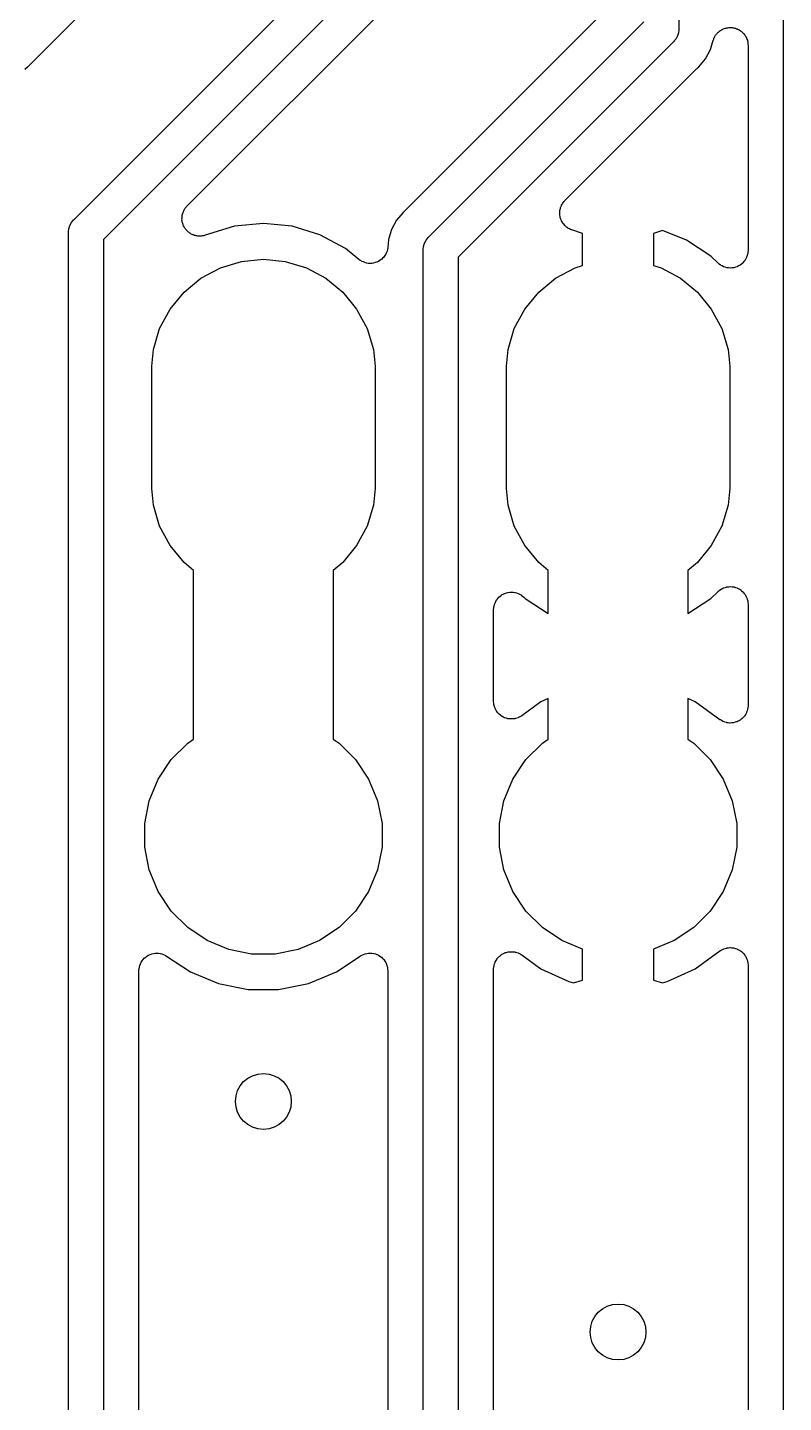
# Model space of a CAD drawing. Extents: x 94.3 to 145.3, y -143.8 to -113.4.
# Drawn here: x 111.98 to 117.39, y -131.06 to -121.22 of the extents above; entities that cross this region are included whole.
import ezdxf

# ---------------------------------------------------------------- set-up
doc = ezdxf.new("R2010")
doc.units = 0
doc.layers.add('BLACK', color=7, linetype='CONTINUOUS')

msp = doc.modelspace()

# ---------------------------------------------------------------- linework, layer by layer
at = {"layer": 'BLACK', "linetype": 'CONTINUOUS'}
for p, q in [((116.64, -120.335), (116.64, -121.223)), ((117.39, -133.131), (117.39, -120.335)), ((112.311, -122.589), (114.39, -120.51)), ((114.599, -120.655), (112.52, -122.734)), ((112.599, -120.877), (111.98, -121.496)), ((113.119, -122.494), (114.765, -120.848)), ((116.099, -121.109), (114.685, -122.523)), ((114.851, -122.716), (116.39, -121.177)), ((116.631, -121.277), (116.619, -121.299)), ((116.638, -121.254), (116.631, -121.277)), ((116.64, -121.235), (116.638, -121.254)), ((116.64, -121.223), (116.641, -121.229)), ((116.641, -121.229), (116.64, -121.235)), ((116.64, -121.235), (116.64, -121.235)), ((116.898, -121.282), (116.901, -121.277)), ((116.901, -121.277), (116.904, -121.272)), ((116.904, -121.272), (116.908, -121.267)), ((116.908, -121.267), (116.912, -121.262)), ((116.912, -121.262), (116.916, -121.258)), ((116.916, -121.258), (116.92, -121.253)), ((116.92, -121.253), (116.925, -121.249)), ((116.925, -121.249), (116.93, -121.245)), ((116.93, -121.245), (116.935, -121.241)), ((116.935, -121.241), (116.939, -121.237)), ((116.939, -121.237), (116.945, -121.234)), ((116.945, -121.234), (116.95, -121.231)), ((116.95, -121.231), (116.956, -121.229)), ((116.956, -121.229), (116.961, -121.226)), ((116.961, -121.226), (116.967, -121.224)), ((116.967, -121.224), (116.973, -121.222)), ((116.973, -121.222), (116.979, -121.221)), ((116.979, -121.221), (116.985, -121.219)), ((116.985, -121.219), (116.991, -121.218)), ((116.991, -121.218), (116.998, -121.217)), ((116.998, -121.217), (117.004, -121.217)), ((117.004, -121.217), (117.01, -121.217)), ((117.01, -121.217), (117.016, -121.217)), ((117.016, -121.217), (117.022, -121.217)), ((117.022, -121.217), (117.028, -121.219)), ((117.028, -121.219), (117.035, -121.219)), ((117.035, -121.219), (117.041, -121.221)), ((117.041, -121.221), (117.047, -121.222)), ((117.047, -121.222), (117.052, -121.225)), ((117.052, -121.225), (117.058, -121.227)), ((117.058, -121.227), (117.064, -121.23)), ((117.064, -121.23), (117.07, -121.232)), ((117.07, -121.232), (117.075, -121.235)), ((117.075, -121.235), (117.08, -121.238)), ((117.08, -121.238), (117.085, -121.242)), ((117.085, -121.242), (117.09, -121.246)), ((117.09, -121.246), (117.094, -121.25)), ((117.094, -121.25), (117.099, -121.254)), ((117.099, -121.254), (117.103, -121.259)), ((117.103, -121.259), (117.108, -121.263)), ((117.108, -121.263), (117.111, -121.269)), ((117.111, -121.269), (117.115, -121.273)), ((117.115, -121.273), (117.118, -121.279)), ((116.599, -121.322), (115.06, -122.861)), ((116.604, -121.318), (116.599, -121.322)), ((116.608, -121.313), (116.604, -121.318)), ((116.619, -121.299), (116.608, -121.313)), ((116.608, -121.313), (116.608, -121.313)), ((116.619, -121.299), (116.619, -121.299)), ((116.832, -121.441), (116.867, -121.375)), ((116.867, -121.375), (116.887, -121.307)), ((116.887, -121.307), (116.888, -121.305)), ((116.888, -121.305), (116.89, -121.299)), ((116.89, -121.299), (116.892, -121.294)), ((116.892, -121.294), (116.895, -121.288)), ((116.895, -121.288), (116.898, -121.282)), ((117.118, -121.279), (117.121, -121.284)), ((117.121, -121.284), (117.124, -121.29)), ((117.124, -121.29), (117.126, -121.295)), ((117.126, -121.295), (117.128, -121.301)), ((117.128, -121.301), (117.131, -121.307)), ((117.131, -121.307), (117.132, -121.313)), ((117.132, -121.313), (117.134, -121.319)), ((117.134, -121.319), (117.134, -121.325)), ((117.134, -121.325), (117.135, -121.331)), ((117.135, -121.331), (117.135, -121.338)), ((117.135, -121.338), (117.136, -121.344)), ((117.136, -121.344), (117.136, -122.812)), ((116.784, -121.498), (116.832, -121.441)), ((111.976, -121.501), (111.957, -121.516)), ((111.98, -121.496), (111.976, -121.501)), ((115.824, -122.456), (116.765, -121.515)), ((116.765, -121.515), (116.767, -121.513)), ((116.767, -121.513), (116.771, -121.51)), ((116.771, -121.51), (116.775, -121.506)), ((116.775, -121.506), (116.784, -121.498)), ((115.819, -122.461), (115.822, -122.459)), ((115.822, -122.459), (115.824, -122.456)), ((113.084, -122.559), (113.086, -122.553)), ((113.086, -122.553), (113.088, -122.546)), ((113.088, -122.546), (113.09, -122.541)), ((113.09, -122.541), (113.092, -122.535)), ((113.092, -122.535), (113.095, -122.529)), ((113.095, -122.529), (113.097, -122.523)), ((113.097, -122.523), (113.101, -122.518)), ((113.101, -122.518), (113.103, -122.513)), ((113.103, -122.513), (113.107, -122.508)), ((113.107, -122.508), (113.111, -122.503)), ((113.111, -122.503), (113.115, -122.499)), ((113.115, -122.499), (113.119, -122.494)), ((114.666, -122.54), (114.618, -122.597)), ((114.675, -122.532), (114.666, -122.54)), ((114.679, -122.528), (114.675, -122.532)), ((114.683, -122.525), (114.679, -122.528)), ((114.685, -122.523), (114.683, -122.525)), ((115.787, -122.545), (115.788, -122.536)), ((115.788, -122.549), (115.787, -122.545)), ((115.787, -122.553), (115.788, -122.549)), ((115.789, -122.561), (115.787, -122.553)), ((115.788, -122.528), (115.789, -122.524)), ((115.788, -122.536), (115.788, -122.528)), ((115.789, -122.524), (115.79, -122.52)), ((115.79, -122.52), (115.792, -122.512)), ((115.792, -122.512), (115.794, -122.504)), ((115.794, -122.504), (115.796, -122.5)), ((115.796, -122.5), (115.797, -122.497)), ((115.797, -122.497), (115.801, -122.489)), ((115.801, -122.489), (115.805, -122.481)), ((115.805, -122.481), (115.807, -122.478)), ((115.807, -122.478), (115.809, -122.475)), ((115.809, -122.475), (115.814, -122.468)), ((115.814, -122.468), (115.819, -122.461)), ((112.27, -122.676), (112.272, -122.657)), ((112.272, -122.657), (112.279, -122.634)), ((112.279, -122.634), (112.291, -122.612)), ((112.291, -122.612), (112.306, -122.593)), ((112.306, -122.593), (112.311, -122.589)), ((113.082, -122.583), (113.083, -122.577)), ((113.083, -122.589), (113.082, -122.583)), ((113.082, -122.595), (113.083, -122.589)), ((113.084, -122.602), (113.082, -122.595)), ((113.083, -122.571), (113.084, -122.565)), ((113.083, -122.577), (113.083, -122.571)), ((113.084, -122.565), (113.084, -122.559)), ((113.084, -122.608), (113.084, -122.602)), ((113.086, -122.614), (113.084, -122.608)), ((113.087, -122.62), (113.086, -122.614)), ((113.09, -122.626), (113.087, -122.62)), ((113.091, -122.632), (113.09, -122.626)), ((113.094, -122.637), (113.091, -122.632)), ((113.097, -122.643), (113.094, -122.637)), ((113.1, -122.648), (113.097, -122.643)), ((113.103, -122.654), (113.1, -122.648)), ((113.107, -122.658), (113.103, -122.654)), ((113.458, -122.64), (113.249, -122.704)), ((113.665, -122.62), (113.458, -122.64)), ((113.872, -122.64), (113.665, -122.62)), ((114.07, -122.701), (113.872, -122.64)), ((114.618, -122.597), (114.583, -122.663)), ((115.79, -122.57), (115.789, -122.561)), ((115.791, -122.573), (115.79, -122.57)), ((115.791, -122.577), (115.791, -122.573)), ((115.794, -122.585), (115.791, -122.577)), ((115.797, -122.593), (115.794, -122.585)), ((115.798, -122.597), (115.797, -122.593)), ((115.8, -122.601), (115.798, -122.597)), ((115.804, -122.608), (115.8, -122.601)), ((115.808, -122.615), (115.804, -122.608)), ((115.811, -122.618), (115.808, -122.615)), ((115.813, -122.622), (115.811, -122.618)), ((115.818, -122.628), (115.813, -122.622)), ((115.824, -122.635), (115.818, -122.628)), ((115.827, -122.637), (115.824, -122.635)), ((115.829, -122.64), (115.827, -122.637)), ((115.836, -122.645), (115.829, -122.64)), ((115.843, -122.65), (115.836, -122.645)), ((115.846, -122.652), (115.843, -122.65)), ((115.849, -122.655), (115.846, -122.652)), ((115.857, -122.658), (115.849, -122.655)), ((112.269, -122.682), (112.27, -122.676)), ((112.27, -122.688), (112.269, -122.682)), ((112.27, -122.676), (112.27, -122.676)), ((112.27, -133.171), (112.27, -122.688)), ((112.52, -122.734), (112.52, -133.217)), ((113.11, -122.663), (113.107, -122.658)), ((113.115, -122.668), (113.11, -122.663)), ((113.119, -122.673), (113.115, -122.668)), ((113.123, -122.677), (113.119, -122.673)), ((113.128, -122.681), (113.123, -122.677)), ((113.133, -122.685), (113.128, -122.681)), ((113.138, -122.689), (113.133, -122.685)), ((113.143, -122.692), (113.138, -122.689)), ((113.148, -122.695), (113.143, -122.692)), ((113.154, -122.698), (113.148, -122.695)), ((113.159, -122.701), (113.154, -122.698)), ((113.165, -122.702), (113.159, -122.701)), ((113.171, -122.705), (113.165, -122.702)), ((113.177, -122.706), (113.171, -122.705)), ((113.183, -122.708), (113.177, -122.706)), ((113.189, -122.709), (113.183, -122.708)), ((113.195, -122.71), (113.189, -122.709)), ((113.201, -122.71), (113.195, -122.71)), ((113.208, -122.711), (113.201, -122.71)), ((113.214, -122.71), (113.208, -122.711)), ((113.22, -122.71), (113.214, -122.71)), ((113.226, -122.709), (113.22, -122.71)), ((113.232, -122.708), (113.226, -122.709)), ((113.238, -122.707), (113.232, -122.708)), ((113.244, -122.706), (113.238, -122.707)), ((113.249, -122.704), (113.244, -122.706)), ((114.253, -122.798), (114.07, -122.701)), ((114.561, -122.735), (114.556, -122.791)), ((114.583, -122.663), (114.561, -122.735)), ((114.819, -122.761), (114.831, -122.739)), ((114.831, -122.739), (114.846, -122.72)), ((114.846, -122.72), (114.851, -122.716)), ((115.865, -122.662), (115.857, -122.658)), ((115.868, -122.663), (115.865, -122.662)), ((115.872, -122.665), (115.868, -122.663)), ((115.874, -122.666), (115.872, -122.665)), ((115.951, -122.692), (115.874, -122.666)), ((115.951, -122.92), (115.951, -122.692)), ((116.524, -122.67), (116.459, -122.692)), ((116.459, -122.692), (116.459, -122.92)), ((116.696, -122.74), (116.524, -122.67)), ((116.87, -122.853), (116.696, -122.74)), ((114.349, -122.877), (114.253, -122.798)), ((114.534, -122.85), (114.527, -122.86)), ((114.541, -122.84), (114.534, -122.85)), ((114.546, -122.828), (114.541, -122.839)), ((114.541, -122.839), (114.541, -122.84)), ((114.541, -122.84), (114.541, -122.84)), ((114.551, -122.817), (114.546, -122.828)), ((114.553, -122.805), (114.551, -122.817)), ((114.551, -122.817), (114.551, -122.817)), ((114.551, -122.817), (114.551, -122.817)), ((114.556, -122.793), (114.553, -122.805)), ((114.556, -122.791), (114.556, -122.792)), ((114.556, -122.792), (114.556, -122.792)), ((114.556, -122.792), (114.556, -122.792)), ((114.556, -122.792), (114.556, -122.793)), ((114.809, -122.809), (114.81, -122.803)), ((114.81, -122.815), (114.809, -122.809)), ((114.81, -122.803), (114.812, -122.784)), ((114.81, -122.803), (114.81, -122.803)), ((114.81, -133.172), (114.81, -122.815)), ((114.812, -122.784), (114.819, -122.761)), ((116.92, -122.902), (116.87, -122.853)), ((117.13, -122.849), (117.126, -122.86)), ((117.133, -122.838), (117.13, -122.849)), ((117.134, -122.837), (117.133, -122.837)), ((117.133, -122.837), (117.133, -122.838)), ((117.135, -122.825), (117.134, -122.837)), ((117.136, -122.814), (117.135, -122.825)), ((117.136, -122.812), (117.136, -122.814)), ((113.218, -123.011), (113.357, -122.936)), ((113.357, -122.936), (113.508, -122.891)), ((113.508, -122.891), (113.665, -122.875)), ((113.665, -122.875), (113.822, -122.891)), ((113.822, -122.891), (113.973, -122.936)), ((113.973, -122.936), (114.112, -123.011)), ((114.359, -122.884), (114.349, -122.877)), ((114.369, -122.89), (114.359, -122.884)), ((114.37, -122.891), (114.369, -122.89)), ((114.369, -122.89), (114.369, -122.89)), ((114.381, -122.895), (114.37, -122.891)), ((114.392, -122.9), (114.381, -122.895)), ((114.404, -122.903), (114.392, -122.9)), ((114.392, -122.9), (114.392, -122.9)), ((114.392, -122.9), (114.392, -122.9)), ((114.416, -122.905), (114.404, -122.903)), ((114.417, -122.905), (114.416, -122.905)), ((114.416, -122.905), (114.416, -122.905)), ((114.429, -122.905), (114.417, -122.905)), ((114.441, -122.905), (114.429, -122.905)), ((114.442, -122.905), (114.441, -122.905)), ((114.441, -122.905), (114.441, -122.905)), ((114.454, -122.903), (114.442, -122.905)), ((114.465, -122.9), (114.454, -122.903)), ((114.466, -122.9), (114.465, -122.9)), ((114.477, -122.896), (114.466, -122.9)), ((114.466, -122.9), (114.466, -122.9)), ((114.488, -122.891), (114.477, -122.896)), ((114.489, -122.891), (114.488, -122.891)), ((114.499, -122.884), (114.489, -122.891)), ((114.489, -122.891), (114.489, -122.891)), ((114.509, -122.878), (114.499, -122.884)), ((114.51, -122.877), (114.509, -122.877)), ((114.509, -122.877), (114.509, -122.878)), ((114.518, -122.869), (114.51, -122.877)), ((114.527, -122.86), (114.518, -122.869)), ((114.527, -122.86), (114.527, -122.86)), ((114.527, -122.86), (114.527, -122.86)), ((115.06, -122.861), (115.06, -133.218)), ((115.758, -123.011), (115.897, -122.936)), ((115.897, -122.936), (115.951, -122.92)), ((116.459, -122.92), (116.513, -122.936)), ((116.513, -122.936), (116.652, -123.011)), ((116.929, -122.91), (116.92, -122.902)), ((116.938, -122.917), (116.929, -122.91)), ((116.939, -122.917), (116.938, -122.917)), ((116.939, -122.918), (116.939, -122.917)), ((116.95, -122.923), (116.939, -122.918)), ((116.96, -122.929), (116.95, -122.923)), ((116.961, -122.929), (116.96, -122.929)), ((116.972, -122.933), (116.961, -122.929)), ((116.961, -122.929), (116.961, -122.929)), ((116.983, -122.936), (116.972, -122.933)), ((116.984, -122.936), (116.983, -122.936)), ((116.985, -122.936), (116.984, -122.936)), ((116.997, -122.938), (116.985, -122.936)), ((117.008, -122.939), (116.997, -122.938)), ((117.009, -122.939), (117.008, -122.939)), ((117.01, -122.939), (117.009, -122.939)), ((117.021, -122.938), (117.01, -122.939)), ((117.033, -122.937), (117.021, -122.938)), ((117.034, -122.936), (117.033, -122.937)), ((117.045, -122.933), (117.034, -122.936)), ((117.034, -122.936), (117.034, -122.936)), ((117.057, -122.93), (117.045, -122.933)), ((117.058, -122.929), (117.057, -122.929)), ((117.057, -122.929), (117.057, -122.93)), ((117.068, -122.923), (117.058, -122.929)), ((117.079, -122.918), (117.068, -122.923)), ((117.08, -122.917), (117.079, -122.918)), ((117.079, -122.918), (117.079, -122.918)), ((117.089, -122.91), (117.08, -122.917)), ((117.098, -122.903), (117.089, -122.91)), ((117.099, -122.901), (117.098, -122.902)), ((117.098, -122.902), (117.098, -122.903)), ((117.106, -122.892), (117.099, -122.901)), ((117.114, -122.884), (117.106, -122.892)), ((117.115, -122.882), (117.114, -122.883)), ((117.114, -122.883), (117.114, -122.884)), ((117.12, -122.872), (117.115, -122.882)), ((117.126, -122.862), (117.12, -122.872)), ((117.126, -122.86), (117.126, -122.861)), ((117.126, -122.861), (117.126, -122.862)), ((113.097, -123.111), (113.218, -123.011)), ((114.112, -123.011), (114.233, -123.111)), ((115.637, -123.111), (115.758, -123.011)), ((116.652, -123.011), (116.773, -123.111)), ((112.997, -123.232), (113.097, -123.111)), ((114.233, -123.111), (114.333, -123.232)), ((115.537, -123.232), (115.637, -123.111)), ((116.773, -123.111), (116.873, -123.232)), ((112.922, -123.371), (112.997, -123.232)), ((114.333, -123.232), (114.408, -123.371)), ((115.462, -123.371), (115.537, -123.232)), ((116.873, -123.232), (116.948, -123.371)), ((112.877, -123.522), (112.922, -123.371)), ((114.408, -123.371), (114.453, -123.522)), ((115.417, -123.522), (115.462, -123.371)), ((116.948, -123.371), (116.993, -123.522)), ((112.865, -123.64), (112.877, -123.522)), ((114.453, -123.522), (114.465, -123.64)), ((115.405, -123.64), (115.417, -123.522)), ((116.993, -123.522), (117.005, -123.64)), ((112.865, -124.518), (112.865, -123.64)), ((114.465, -123.64), (114.465, -124.518)), ((115.405, -124.518), (115.405, -123.64)), ((117.005, -123.64), (117.005, -124.518)), ((112.877, -124.636), (112.865, -124.518)), ((114.465, -124.518), (114.453, -124.636)), ((115.417, -124.636), (115.405, -124.518)), ((117.005, -124.518), (116.993, -124.636)), ((112.922, -124.787), (112.877, -124.636)), ((114.453, -124.636), (114.408, -124.787)), ((115.462, -124.787), (115.417, -124.636)), ((116.993, -124.636), (116.948, -124.787)), ((112.997, -124.926), (112.922, -124.787)), ((114.408, -124.787), (114.333, -124.926)), ((115.537, -124.926), (115.462, -124.787)), ((116.948, -124.787), (116.873, -124.926)), ((113.097, -125.047), (112.997, -124.926)), ((114.333, -124.926), (114.233, -125.047)), ((115.637, -125.047), (115.537, -124.926)), ((116.873, -124.926), (116.773, -125.047)), ((113.165, -125.104), (113.097, -125.047)), ((113.165, -126.312), (113.165, -125.104)), ((114.233, -125.047), (114.165, -125.104)), ((114.165, -125.104), (114.165, -126.312)), ((115.705, -125.104), (115.637, -125.047)), ((115.705, -125.413), (115.705, -125.104)), ((116.773, -125.047), (116.705, -125.104)), ((116.705, -125.104), (116.705, -125.413)), ((115.33, -125.325), (115.335, -125.315)), ((115.335, -125.315), (115.336, -125.314)), ((115.336, -125.314), (115.344, -125.305)), ((115.336, -125.314), (115.336, -125.314)), ((115.344, -125.305), (115.351, -125.296)), ((115.351, -125.296), (115.352, -125.295)), ((115.352, -125.295), (115.361, -125.288)), ((115.352, -125.295), (115.352, -125.295)), ((115.361, -125.288), (115.37, -125.28)), ((115.37, -125.28), (115.371, -125.28)), ((115.371, -125.279), (115.382, -125.274)), ((115.371, -125.28), (115.371, -125.279)), ((115.382, -125.274), (115.392, -125.268)), ((115.392, -125.268), (115.393, -125.268)), ((115.393, -125.268), (115.405, -125.265)), ((115.393, -125.268), (115.393, -125.268)), ((115.405, -125.265), (115.416, -125.261)), ((115.416, -125.261), (115.416, -125.261)), ((115.416, -125.261), (115.417, -125.261)), ((115.417, -125.261), (115.429, -125.26)), ((115.429, -125.26), (115.44, -125.259)), ((115.44, -125.259), (115.441, -125.259)), ((115.441, -125.259), (115.442, -125.259)), ((115.442, -125.259), (115.453, -125.26)), ((115.453, -125.26), (115.465, -125.261)), ((115.465, -125.261), (115.466, -125.261)), ((115.466, -125.261), (115.467, -125.261)), ((115.467, -125.261), (115.478, -125.265)), ((115.478, -125.265), (115.489, -125.268)), ((115.489, -125.268), (115.489, -125.268)), ((115.489, -125.268), (115.49, -125.268)), ((115.49, -125.268), (115.5, -125.274)), ((115.5, -125.274), (115.511, -125.279)), ((115.511, -125.279), (115.511, -125.28)), ((115.511, -125.28), (115.512, -125.28)), ((115.512, -125.28), (115.521, -125.288)), ((115.521, -125.288), (115.53, -125.295)), ((115.53, -125.295), (115.54, -125.305)), ((115.54, -125.305), (115.705, -125.413)), ((116.705, -125.413), (116.87, -125.305)), ((116.87, -125.305), (116.92, -125.256)), ((116.92, -125.255), (116.921, -125.254)), ((116.92, -125.256), (116.92, -125.255)), ((116.92, -125.255), (116.92, -125.255)), ((116.92, -125.255), (116.92, -125.255)), ((116.921, -125.254), (116.93, -125.247)), ((116.93, -125.247), (116.939, -125.24)), ((116.939, -125.24), (116.94, -125.24)), ((116.94, -125.24), (116.941, -125.239)), ((116.941, -125.239), (116.951, -125.234)), ((116.951, -125.234), (116.961, -125.228)), ((116.961, -125.228), (116.962, -125.228)), ((116.962, -125.228), (116.963, -125.228)), ((116.963, -125.228), (116.974, -125.225)), ((116.974, -125.225), (116.985, -125.221)), ((116.985, -125.221), (116.986, -125.221)), ((116.986, -125.221), (116.987, -125.221)), ((116.987, -125.221), (116.998, -125.22)), ((116.998, -125.22), (117.01, -125.219)), ((117.01, -125.219), (117.011, -125.219)), ((117.011, -125.219), (117.011, -125.219)), ((117.011, -125.219), (117.023, -125.221)), ((117.023, -125.221), (117.035, -125.222)), ((117.035, -125.222), (117.035, -125.222)), ((117.035, -125.222), (117.036, -125.222)), ((117.036, -125.222), (117.047, -125.226)), ((117.047, -125.226), (117.058, -125.229)), ((117.058, -125.229), (117.059, -125.23)), ((117.059, -125.23), (117.06, -125.23)), ((117.06, -125.23), (117.07, -125.235)), ((117.07, -125.235), (117.08, -125.241)), ((117.08, -125.241), (117.081, -125.241)), ((117.081, -125.241), (117.081, -125.242)), ((117.081, -125.242), (117.09, -125.249)), ((117.09, -125.249), (117.099, -125.257)), ((117.099, -125.257), (117.1, -125.257)), ((117.1, -125.257), (117.1, -125.258)), ((117.1, -125.258), (117.107, -125.267)), ((117.107, -125.267), (117.115, -125.276)), ((117.115, -125.276), (117.115, -125.277)), ((117.115, -125.277), (117.116, -125.277)), ((117.116, -125.277), (117.121, -125.288)), ((117.121, -125.288), (117.126, -125.298)), ((117.126, -125.298), (117.127, -125.299)), ((117.127, -125.299), (117.127, -125.299)), ((117.127, -125.299), (117.13, -125.31)), ((117.13, -125.31), (117.134, -125.322)), ((115.314, -125.384), (115.315, -125.372)), ((115.314, -125.385), (115.314, -125.384)), ((115.314, -125.386), (115.314, -125.385)), ((115.314, -125.385), (115.314, -125.385)), ((115.314, -125.385), (115.314, -125.385)), ((115.314, -126.04), (115.314, -125.386)), ((115.315, -125.372), (115.316, -125.361)), ((115.316, -125.361), (115.317, -125.36)), ((115.317, -125.359), (115.32, -125.348)), ((115.317, -125.36), (115.317, -125.359)), ((115.32, -125.348), (115.324, -125.337)), ((115.324, -125.335), (115.33, -125.325)), ((115.324, -125.336), (115.324, -125.335)), ((115.324, -125.337), (115.324, -125.336)), ((117.134, -125.322), (117.134, -125.322)), ((117.134, -125.322), (117.134, -125.323)), ((117.134, -125.323), (117.135, -125.335)), ((117.135, -125.335), (117.136, -125.346)), ((117.136, -125.346), (117.136, -126.069)), ((115.314, -126.042), (115.314, -126.04)), ((115.314, -126.044), (115.314, -126.042)), ((115.315, -126.055), (115.314, -126.044)), ((115.316, -126.065), (115.315, -126.055)), ((115.317, -126.067), (115.316, -126.065)), ((115.317, -126.069), (115.317, -126.067)), ((115.321, -126.079), (115.317, -126.069)), ((115.324, -126.089), (115.321, -126.079)), ((115.324, -126.09), (115.324, -126.089)), ((115.325, -126.092), (115.324, -126.09)), ((115.33, -126.101), (115.325, -126.092)), ((115.335, -126.111), (115.33, -126.101)), ((115.652, -126.045), (115.515, -126.144)), ((115.705, -126.021), (115.652, -126.045)), ((115.705, -126.312), (115.705, -126.021)), ((116.758, -126.045), (116.705, -126.021)), ((116.705, -126.021), (116.705, -126.312)), ((116.935, -126.172), (116.758, -126.045)), ((117.132, -126.099), (117.129, -126.109)), ((117.133, -126.097), (117.132, -126.099)), ((117.134, -126.085), (117.133, -126.096)), ((117.133, -126.096), (117.133, -126.097)), ((117.136, -126.075), (117.134, -126.085)), ((117.136, -126.069), (117.136, -126.071)), ((117.136, -126.071), (117.136, -126.073)), ((117.136, -126.073), (117.136, -126.075)), ((115.336, -126.112), (115.335, -126.111)), ((115.337, -126.114), (115.336, -126.112)), ((115.344, -126.122), (115.337, -126.114)), ((115.351, -126.13), (115.344, -126.122)), ((115.352, -126.131), (115.351, -126.13)), ((115.354, -126.133), (115.352, -126.131)), ((115.362, -126.139), (115.354, -126.133)), ((115.37, -126.146), (115.362, -126.139)), ((115.372, -126.147), (115.37, -126.146)), ((115.373, -126.148), (115.372, -126.147)), ((115.383, -126.153), (115.373, -126.148)), ((115.392, -126.158), (115.383, -126.153)), ((115.394, -126.158), (115.392, -126.158)), ((115.395, -126.159), (115.394, -126.158)), ((115.405, -126.162), (115.395, -126.159)), ((115.415, -126.165), (115.405, -126.162)), ((115.417, -126.165), (115.415, -126.165)), ((115.419, -126.166), (115.417, -126.165)), ((115.43, -126.166), (115.419, -126.166)), ((115.44, -126.167), (115.43, -126.166)), ((115.442, -126.167), (115.44, -126.167)), ((115.444, -126.167), (115.442, -126.167)), ((115.454, -126.166), (115.444, -126.167)), ((115.465, -126.165), (115.454, -126.166)), ((115.467, -126.165), (115.465, -126.165)), ((115.468, -126.164), (115.467, -126.165)), ((115.479, -126.161), (115.468, -126.164)), ((115.489, -126.158), (115.479, -126.161)), ((115.49, -126.157), (115.489, -126.158)), ((115.492, -126.157), (115.49, -126.157)), ((115.501, -126.152), (115.492, -126.157)), ((115.511, -126.147), (115.501, -126.152)), ((115.512, -126.146), (115.511, -126.147)), ((115.514, -126.145), (115.512, -126.146)), ((115.515, -126.144), (115.514, -126.145)), ((116.937, -126.173), (116.935, -126.172)), ((116.938, -126.174), (116.937, -126.173)), ((116.947, -126.179), (116.938, -126.174)), ((116.956, -126.185), (116.947, -126.179)), ((116.958, -126.185), (116.956, -126.185)), ((116.96, -126.186), (116.958, -126.185)), ((116.97, -126.189), (116.96, -126.186)), ((116.98, -126.193), (116.97, -126.189)), ((116.982, -126.193), (116.98, -126.193)), ((116.983, -126.194), (116.982, -126.193)), ((116.994, -126.195), (116.983, -126.194)), ((117.004, -126.196), (116.994, -126.195)), ((117.006, -126.196), (117.004, -126.196)), ((117.008, -126.196), (117.006, -126.196)), ((117.019, -126.195), (117.008, -126.196)), ((117.029, -126.195), (117.019, -126.195)), ((117.031, -126.194), (117.029, -126.195)), ((117.033, -126.194), (117.031, -126.194)), ((117.043, -126.191), (117.033, -126.194)), ((117.053, -126.188), (117.043, -126.191)), ((117.055, -126.187), (117.053, -126.188)), ((117.057, -126.187), (117.055, -126.187)), ((117.066, -126.182), (117.057, -126.187)), ((117.075, -126.177), (117.066, -126.182)), ((117.077, -126.176), (117.075, -126.177)), ((117.079, -126.175), (117.077, -126.176)), ((117.087, -126.169), (117.079, -126.175)), ((117.095, -126.163), (117.087, -126.169)), ((117.096, -126.161), (117.095, -126.163)), ((117.098, -126.16), (117.096, -126.161)), ((117.105, -126.152), (117.098, -126.16)), ((117.112, -126.144), (117.105, -126.152)), ((117.113, -126.142), (117.112, -126.144)), ((117.114, -126.141), (117.113, -126.142)), ((117.119, -126.132), (117.114, -126.141)), ((117.124, -126.123), (117.119, -126.132)), ((117.125, -126.121), (117.124, -126.123)), ((117.126, -126.119), (117.125, -126.121)), ((117.129, -126.109), (117.126, -126.119)), ((113.005, -126.458), (113.123, -126.34)), ((113.123, -126.34), (113.165, -126.312)), ((114.165, -126.312), (114.207, -126.34)), ((114.207, -126.34), (114.325, -126.458)), ((115.545, -126.458), (115.663, -126.34)), ((115.663, -126.34), (115.705, -126.312)), ((116.705, -126.312), (116.747, -126.34)), ((116.747, -126.34), (116.865, -126.458)), ((112.912, -126.597), (113.005, -126.458)), ((114.325, -126.458), (114.418, -126.597)), ((115.452, -126.597), (115.545, -126.458)), ((116.865, -126.458), (116.958, -126.597)), ((112.848, -126.752), (112.912, -126.597)), ((114.418, -126.597), (114.482, -126.752)), ((115.388, -126.752), (115.452, -126.597)), ((116.958, -126.597), (117.022, -126.752)), ((112.815, -126.916), (112.848, -126.752)), ((114.482, -126.752), (114.515, -126.916)), ((115.355, -126.916), (115.388, -126.752)), ((117.022, -126.752), (117.055, -126.916)), ((112.815, -127.084), (112.815, -126.916)), ((114.515, -126.916), (114.515, -127.084)), ((115.355, -127.084), (115.355, -126.916)), ((117.055, -126.916), (117.055, -127.084)), ((112.848, -127.248), (112.815, -127.084)), ((114.515, -127.084), (114.482, -127.248)), ((115.388, -127.248), (115.355, -127.084)), ((117.055, -127.084), (117.022, -127.248)), ((112.912, -127.403), (112.848, -127.248)), ((114.482, -127.248), (114.418, -127.403)), ((115.452, -127.403), (115.388, -127.248)), ((117.022, -127.248), (116.958, -127.403)), ((113.005, -127.542), (112.912, -127.403)), ((114.418, -127.403), (114.325, -127.542)), ((115.545, -127.542), (115.452, -127.403)), ((116.958, -127.403), (116.865, -127.542)), ((113.123, -127.66), (113.005, -127.542)), ((114.325, -127.542), (114.207, -127.66)), ((115.663, -127.66), (115.545, -127.542)), ((116.865, -127.542), (116.747, -127.66)), ((113.262, -127.753), (113.123, -127.66)), ((114.207, -127.66), (114.068, -127.753)), ((115.802, -127.753), (115.663, -127.66)), ((116.747, -127.66), (116.608, -127.753)), ((113.417, -127.817), (113.262, -127.753)), ((114.068, -127.753), (113.913, -127.817)), ((115.951, -127.815), (115.802, -127.753)), ((116.608, -127.753), (116.459, -127.815)), ((112.812, -127.879), (112.822, -127.872)), ((112.822, -127.872), (112.831, -127.864)), ((112.831, -127.864), (112.842, -127.858)), ((112.831, -127.864), (112.831, -127.864)), ((112.831, -127.864), (112.831, -127.864)), ((112.842, -127.858), (112.853, -127.852)), ((112.853, -127.852), (112.865, -127.849)), ((112.853, -127.852), (112.853, -127.852)), ((112.853, -127.852), (112.853, -127.852)), ((112.865, -127.849), (112.877, -127.845)), ((112.877, -127.845), (112.889, -127.844)), ((112.877, -127.845), (112.877, -127.845)), ((112.877, -127.845), (112.877, -127.845)), ((112.889, -127.844), (112.901, -127.843)), ((112.901, -127.843), (112.902, -127.843)), ((112.902, -127.843), (112.902, -127.843)), ((112.902, -127.843), (112.914, -127.844)), ((112.914, -127.844), (112.926, -127.846)), ((112.926, -127.846), (112.926, -127.846)), ((112.926, -127.846), (112.927, -127.846)), ((112.927, -127.846), (112.938, -127.849)), ((112.938, -127.849), (112.95, -127.853)), ((112.95, -127.853), (112.95, -127.853)), ((112.95, -127.853), (112.95, -127.853)), ((112.95, -127.853), (112.961, -127.859)), ((112.961, -127.859), (112.972, -127.864)), ((112.972, -127.864), (113.142, -127.978)), ((113.581, -127.85), (113.417, -127.817)), ((113.749, -127.85), (113.581, -127.85)), ((113.913, -127.817), (113.749, -127.85)), ((114.188, -127.978), (114.358, -127.864)), ((114.358, -127.864), (114.359, -127.864)), ((114.359, -127.864), (114.36, -127.863)), ((114.359, -127.864), (114.359, -127.864)), ((114.359, -127.864), (114.359, -127.864)), ((114.36, -127.863), (114.371, -127.858)), ((114.371, -127.858), (114.381, -127.852)), ((114.381, -127.852), (114.382, -127.852)), ((114.382, -127.852), (114.394, -127.849)), ((114.382, -127.852), (114.382, -127.852)), ((114.394, -127.849), (114.405, -127.845)), ((114.405, -127.845), (114.405, -127.845)), ((114.405, -127.845), (114.406, -127.845)), ((114.406, -127.845), (114.418, -127.844)), ((114.418, -127.844), (114.43, -127.843)), ((114.43, -127.843), (114.43, -127.843)), ((114.43, -127.843), (114.43, -127.843)), ((114.43, -127.843), (114.442, -127.844)), ((114.442, -127.844), (114.455, -127.846)), ((114.455, -127.846), (114.455, -127.846)), ((114.455, -127.846), (114.455, -127.846)), ((114.455, -127.846), (114.467, -127.849)), ((114.467, -127.849), (114.478, -127.853)), ((114.478, -127.853), (114.478, -127.853)), ((114.478, -127.853), (114.479, -127.853)), ((114.479, -127.853), (114.489, -127.859)), ((114.489, -127.859), (114.5, -127.865)), ((114.5, -127.865), (114.5, -127.865)), ((114.5, -127.865), (114.5, -127.865)), ((114.5, -127.865), (114.51, -127.873)), ((114.51, -127.873), (114.519, -127.881)), ((115.345, -127.877), (115.352, -127.869)), ((115.352, -127.869), (115.354, -127.868)), ((115.354, -127.868), (115.355, -127.866)), ((115.355, -127.866), (115.363, -127.86)), ((115.363, -127.86), (115.371, -127.853)), ((115.371, -127.853), (115.373, -127.852)), ((115.373, -127.852), (115.375, -127.851)), ((115.375, -127.851), (115.384, -127.847)), ((115.384, -127.847), (115.393, -127.842)), ((115.393, -127.842), (115.395, -127.841)), ((115.395, -127.841), (115.397, -127.84)), ((115.397, -127.84), (115.407, -127.838)), ((115.407, -127.838), (115.417, -127.835)), ((115.417, -127.835), (115.419, -127.835)), ((115.419, -127.835), (115.421, -127.834)), ((115.421, -127.834), (115.431, -127.834)), ((115.431, -127.834), (115.442, -127.833)), ((115.442, -127.833), (115.444, -127.833)), ((115.444, -127.833), (115.446, -127.833)), ((115.446, -127.833), (115.456, -127.834)), ((115.456, -127.834), (115.467, -127.835)), ((115.467, -127.835), (115.468, -127.836)), ((115.468, -127.836), (115.47, -127.836)), ((115.47, -127.836), (115.48, -127.839)), ((115.48, -127.839), (115.49, -127.842)), ((115.49, -127.842), (115.492, -127.843)), ((115.492, -127.843), (115.494, -127.844)), ((115.494, -127.844), (115.503, -127.849)), ((115.503, -127.849), (115.512, -127.854)), ((115.512, -127.854), (115.513, -127.855)), ((115.513, -127.855), (115.515, -127.856)), ((115.515, -127.856), (115.652, -127.955)), ((115.951, -128.036), (115.951, -127.815)), ((116.459, -127.815), (116.459, -128.036)), ((116.758, -127.955), (116.935, -127.828)), ((116.935, -127.828), (116.936, -127.827)), ((116.936, -127.827), (116.938, -127.826)), ((116.938, -127.826), (116.939, -127.825)), ((116.939, -127.825), (116.949, -127.82)), ((116.949, -127.82), (116.958, -127.815)), ((116.958, -127.815), (116.96, -127.814)), ((116.96, -127.814), (116.961, -127.813)), ((116.961, -127.813), (116.971, -127.81)), ((116.971, -127.81), (116.982, -127.807)), ((116.982, -127.807), (116.983, -127.807)), ((116.983, -127.807), (116.985, -127.806)), ((116.985, -127.806), (116.996, -127.805)), ((116.996, -127.805), (117.006, -127.804)), ((117.006, -127.804), (117.008, -127.804)), ((117.008, -127.804), (117.01, -127.804)), ((117.01, -127.804), (117.02, -127.805)), ((117.02, -127.805), (117.031, -127.806)), ((117.031, -127.806), (117.033, -127.806)), ((117.033, -127.806), (117.035, -127.806)), ((117.035, -127.806), (117.045, -127.81)), ((117.045, -127.81), (117.055, -127.812)), ((117.055, -127.812), (117.056, -127.813)), ((117.056, -127.813), (117.058, -127.814)), ((117.058, -127.814), (117.067, -127.819)), ((117.067, -127.819), (117.077, -127.823)), ((117.077, -127.823), (117.078, -127.825)), ((117.078, -127.825), (117.08, -127.826)), ((117.08, -127.826), (117.088, -127.832)), ((117.088, -127.832), (117.096, -127.839)), ((117.096, -127.839), (117.098, -127.84)), ((117.098, -127.84), (117.099, -127.841)), ((117.099, -127.841), (117.106, -127.849)), ((117.106, -127.849), (117.113, -127.857)), ((117.113, -127.857), (117.114, -127.859)), ((117.114, -127.859), (117.115, -127.861)), ((117.115, -127.861), (117.12, -127.87)), ((117.12, -127.87), (117.125, -127.879)), ((112.774, -127.968), (112.775, -127.956)), ((112.774, -127.969), (112.774, -127.968)), ((112.774, -127.97), (112.774, -127.969)), ((112.774, -127.969), (112.774, -127.969)), ((112.774, -127.969), (112.774, -127.969)), ((112.774, -133.198), (112.774, -127.97)), ((112.775, -127.956), (112.777, -127.944)), ((112.777, -127.944), (112.78, -127.932)), ((112.777, -127.944), (112.777, -127.944)), ((112.777, -127.944), (112.777, -127.944)), ((112.78, -127.932), (112.784, -127.921)), ((112.784, -127.92), (112.79, -127.909)), ((112.784, -127.921), (112.784, -127.92)), ((112.784, -127.92), (112.784, -127.92)), ((112.79, -127.909), (112.796, -127.899)), ((112.796, -127.898), (112.804, -127.889)), ((112.796, -127.899), (112.796, -127.898)), ((112.796, -127.899), (112.796, -127.899)), ((112.804, -127.889), (112.812, -127.88)), ((112.812, -127.88), (112.812, -127.879)), ((112.812, -127.879), (112.812, -127.879)), ((114.519, -127.881), (114.519, -127.881)), ((114.519, -127.881), (114.52, -127.881)), ((114.52, -127.881), (114.527, -127.89)), ((114.527, -127.89), (114.535, -127.9)), ((114.535, -127.9), (114.535, -127.9)), ((114.535, -127.9), (114.535, -127.9)), ((114.535, -127.9), (114.541, -127.911)), ((114.541, -127.911), (114.546, -127.922)), ((114.546, -127.922), (114.546, -127.922)), ((114.546, -127.922), (114.547, -127.922)), ((114.547, -127.922), (114.55, -127.934)), ((114.55, -127.934), (114.554, -127.945)), ((114.554, -127.945), (114.554, -127.946)), ((114.554, -127.946), (114.554, -127.946)), ((114.554, -127.946), (114.555, -127.958)), ((114.555, -127.958), (114.556, -127.97)), ((114.556, -127.97), (114.556, -133.014)), ((115.314, -127.954), (115.316, -127.944)), ((115.314, -127.956), (115.314, -127.954)), ((115.314, -127.958), (115.314, -127.956)), ((115.314, -127.96), (115.314, -127.958)), ((115.314, -133.199), (115.314, -127.96)), ((115.316, -127.944), (115.317, -127.933)), ((115.317, -127.931), (115.318, -127.929)), ((115.317, -127.933), (115.317, -127.931)), ((115.318, -127.929), (115.321, -127.92)), ((115.321, -127.92), (115.324, -127.91)), ((115.324, -127.91), (115.325, -127.908)), ((115.325, -127.908), (115.326, -127.906)), ((115.326, -127.906), (115.331, -127.897)), ((115.331, -127.897), (115.336, -127.888)), ((115.336, -127.888), (115.337, -127.886)), ((115.337, -127.886), (115.338, -127.885)), ((115.338, -127.885), (115.345, -127.877)), ((115.652, -127.955), (115.853, -128.046)), ((116.557, -128.046), (116.758, -127.955)), ((117.125, -127.879), (117.126, -127.881)), ((117.126, -127.881), (117.126, -127.882)), ((117.126, -127.882), (117.129, -127.892)), ((117.129, -127.892), (117.133, -127.902)), ((117.133, -127.902), (117.133, -127.904)), ((117.133, -127.904), (117.134, -127.906)), ((117.134, -127.906), (117.135, -127.917)), ((117.135, -127.917), (117.136, -127.927)), ((117.136, -127.927), (117.136, -127.929)), ((117.136, -127.929), (117.136, -127.931)), ((117.136, -127.931), (117.136, -132.973)), ((113.142, -127.978), (113.343, -128.062)), ((113.343, -128.062), (113.556, -128.104)), ((113.774, -128.104), (113.987, -128.062)), ((113.987, -128.062), (114.188, -127.978)), ((115.853, -128.046), (115.887, -128.056)), ((115.887, -128.056), (115.951, -128.036)), ((116.459, -128.036), (116.523, -128.056)), ((116.523, -128.056), (116.557, -128.046)), ((113.556, -128.104), (113.774, -128.104))]:
    msp.add_line(p, q, dxfattribs=at)
at = {"layer": 'BLACK'}
for centre in [(113.665, -128.905), (116.205, -130.556)]:
    msp.add_circle(centre, 0.2, dxfattribs=at)

doc.saveas('drawing.dxf')
